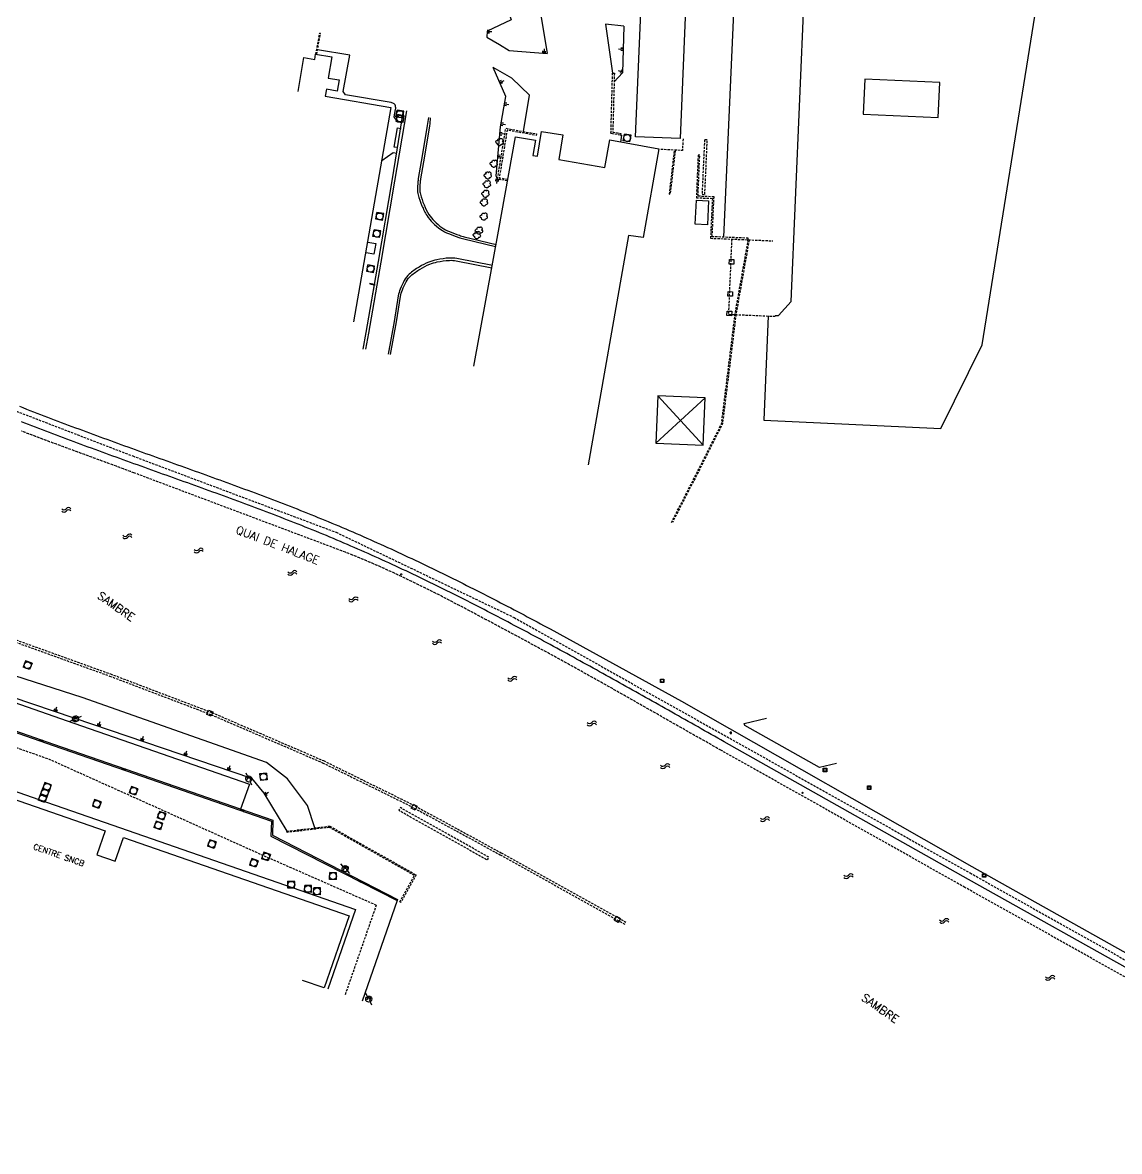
# Model space of a CAD drawing. Header units: millimetres. Extents: x 155999 to 157000, y 121000 to 122000.
# Drawn here: x 156418.6 to 156658.4, y 121032.7 to 121279.6 of the extents above; entities that cross this region are included whole.
import ezdxf
from ezdxf.enums import TextEntityAlignment as Align

# ---------------------------------------------------------------- set-up
doc = ezdxf.new("R2010")
doc.units = ezdxf.units.MM
doc.linetypes.add('DASHED', pattern=[0.75, 0.5, -0.25])
doc.layers.get('0').update_dxf_attribs({"linetype": 'CONTINUOUS'})
for name, color, linetype in [('W0001', 6, 'DASHED'), ('W0008', 7, 'CONTINUOUS'), ('W0100', 7, 'CONTINUOUS'), ('W0112', 1, 'DASHED'), ('W0211', 2, 'CONTINUOUS'), ('W0300', 7, 'CONTINUOUS'), ('W0322', 7, 'CONTINUOUS'), ('W0334', 7, 'CONTINUOUS'), ('W0400', 7, 'CONTINUOUS'), ('W0402', 7, 'CONTINUOUS'), ('W0420', 7, 'CONTINUOUS'), ('W0454', 7, 'CONTINUOUS'), ('W0471', 7, 'CONTINUOUS'), ('W0473', 7, 'CONTINUOUS'), ('W0500', 5, 'DASHED'), ('W0984', 7, 'CONTINUOUS'), ('W0989', 7, 'CONTINUOUS'), ('W1102', 7, 'CONTINUOUS')]:
    doc.layers.add(name, color=color, linetype=linetype)
doc.styles.get("Standard").update_dxf_attribs({"font": 'romans.shx', "width": 0.85})

# ---------------------------------------------------------------- blocks, each defined once
blk = doc.blocks.new('T420')
for p, q in [((0.75, 0.75), (-0.75, 0.75)), ((-0.75, 0.75), (-0.75, -0.75)), ((0.75, 0.75), (0.75, -0.75)), ((0.75, -0.75), (-0.75, -0.75))]:
    blk.add_line(p, q)
blk.add_ellipse((0, 0), major_axis=(-0.53, 0.53), ratio=1, start_param=3.926991, end_param=10.210176)
blk = doc.blocks.new('t112o')
at = {"color": 0, "linetype": 'Continuous'}
for p, q in [((-0.5, 0.5), (0.5, 0.5)), ((-0.5, -0.5), (-0.5, 0.5)), ((0.5, 0.5), (0.5, -0.5)), ((0.5, -0.5), (-0.5, -0.5))]:
    blk.add_line(p, q, dxfattribs=at)
blk = doc.blocks.new('T400')
for p, q in [((-0.15, 0.3), (0.15, 0.3)), ((-0.15, -0.25), (-0.15, 0.3)), ((-0.15, 0.15), (0.15, 0.15)), ((-0.15, 0), (0.15, 0)), ((0.15, 0.3), (0.15, -0.25)), ((-0.15, -0.15), (0.15, -0.15)), ((-0.15, -0.25), (-0.15, -0.3)), ((-0.15, -0.3), (0.15, -0.3)), ((0.15, -0.3), (0.15, -0.25))]:
    blk.add_line(p, q)
blk = doc.blocks.new('T471')
for p, q in [((-0.333334, 0.333334), (-0.333334, -0.333334)), ((-0.333334, 0.333334), (0.333334, 0.333334)), ((-0.333334, 0), (0, 0)), ((0.500001, 0.500001), (1.000002, 1.000002)), ((-0.500001, -0.500001), (-1.000002, -1.000002)), ((-0.333334, -0.333334), (0.333334, -0.333334))]:
    blk.add_line(p, q)
blk.add_ellipse((0, 0), major_axis=(0.471405, 0.471405), ratio=1, start_param=5.4977871438, end_param=11.780972451)
blk = doc.blocks.new('t211o')
at = {"color": 0, "linetype": 'Continuous'}
for p, q in [((-0.29, 0.5), (-0.29, 0)), ((0, 1), (0, 0)), ((0.29, 0.5), (0.29, 0))]:
    blk.add_line(p, q, dxfattribs=at)
blk = doc.blocks.new('T300')
for p, q in [((-0.8, 0.51), (-0.86, 0.34)), ((-0.86, 0.34), (-0.86, 0.17)), ((-0.86, 0.17), (-0.74, 0.06)), ((-0.69, 0.63), (-0.8, 0.51)), ((-0.8, -0.06), (-0.74, 0.06)), ((-0.74, 0.06), (-0.69, 0.11)), ((-0.57, 0.69), (-0.69, 0.63)), ((-0.46, 0.69), (-0.57, 0.69)), ((-0.29, 0.63), (-0.46, 0.69)), ((-0.29, 0.63), (-0.17, 0.74)), ((-0.23, 0.57), (-0.29, 0.63)), ((-0.17, 0.74), (-0.06, 0.8)), ((-0.06, 0.8), (0.06, 0.8)), ((0.06, 0.8), (0.23, 0.74)), ((0.23, 0.74), (0.34, 0.63)), ((0.34, 0.63), (0.4, 0.51)), ((0.46, 0.46), (0.34, 0.46)), ((0.4, 0.51), (0.4, 0.46)), ((0.57, 0.4), (0.46, 0.46)), ((0.57, 0.4), (0.69, 0.29)), ((0.69, 0.29), (0.74, 0.17)), ((0.74, 0.06), (0.69, -0.17)), ((0.74, 0.17), (0.74, 0.06)), ((-0.8, -0.17), (-0.8, -0.06)), ((-0.8, -0.23), (-0.8, -0.17)), ((-0.74, -0.34), (-0.8, -0.23)), ((-0.69, -0.4), (-0.74, -0.34)), ((-0.51, -0.46), (-0.69, -0.4)), ((-0.4, -0.46), (-0.51, -0.46)), ((-0.4, -0.46), (-0.34, -0.46)), ((-0.34, -0.46), (-0.34, -0.4)), ((-0.34, -0.51), (-0.34, -0.46)), ((-0.29, -0.63), (-0.34, -0.51)), ((-0.17, -0.74), (-0.29, -0.63)), ((-0.06, -0.8), (-0.17, -0.74)), ((0.06, -0.8), (-0.06, -0.8)), ((0.17, -0.74), (0.06, -0.8)), ((0.23, -0.69), (0.17, -0.74)), ((0.29, -0.46), (0.23, -0.46)), ((0.29, -0.63), (0.23, -0.69)), ((0.46, -0.4), (0.29, -0.46)), ((0.34, -0.51), (0.29, -0.63)), ((0.34, -0.51), (0.34, -0.46)), ((0.57, -0.34), (0.46, -0.4)), ((0.63, -0.29), (0.57, -0.34)), ((0.69, -0.17), (0.63, -0.29))]:
    blk.add_line(p, q)
blk = doc.blocks.new('t500o')
at = {"color": 0, "linetype": 'Continuous'}
for centre, start, end in [((-0.5, 0.625), 216.8699, 323.1301), ((0.5, -0.125), 36.8699, 143.1301), ((0.5, -0.625), 36.8699, 143.1301), ((-0.5, 0.125), 216.8699, 323.1301)]:
    blk.add_arc(centre, 0.625, start, end, dxfattribs=at)

msp = doc.modelspace()

# ---------------------------------------------------------------- linework, layer by layer
at = {"layer": 'W0001'}
for p, q in [((156400.48, 121201.04), (156442.7, 121184.78)), ((156442.7, 121184.78), (156487.15, 121168.1)), ((156487.15, 121168.1), (156526.11, 121149.44)), ((156526.11, 121149.44), (156625.74, 121093.59)), ((156625.74, 121093.59), (156734.24, 121032.7))]:
    msp.add_line(p, q, dxfattribs=at)
msp.add_lwpolyline([(156100.75, 121171.67), (156116.47, 121170.75), (156129, 121170.42), (156156.51, 121169.98), (156178.07, 121169.64), (156195.86, 121169.38), (156235.39, 121168.77), (156277.21, 121168.14), (156296.81, 121167.84, -0.106741), (156305.66, 121165.79), (156312.66, 121162.78), (156350.86, 121146.23), (156377.96, 121134.84), (156398.8, 121127.47), (156424.28, 121118.55), (156471.43, 121097.35), (156471.43, 121097.35), (156471.43, 121097.35), (156495.94, 121086.57), (156489.1, 121066.87)], format="xyb", dxfattribs=at)
at = {"layer": 'W0008'}
for p, q in [((156417.92, 121195.65), (156418.69, 121195.35)), ((156418.69, 121195.35), (156419.46, 121195.05)), ((156419.46, 121195.05), (156420.22, 121194.75)), ((156420.22, 121194.75), (156420.98, 121194.46)), ((156420.98, 121194.46), (156421.75, 121194.16)), ((156421.75, 121194.16), (156422.51, 121193.87)), ((156422.51, 121193.87), (156423.27, 121193.57)), ((156423.27, 121193.57), (156424.04, 121193.28)), ((156424.04, 121193.28), (156424.8, 121192.99)), ((156424.8, 121192.99), (156425.56, 121192.7)), ((156425.56, 121192.7), (156426.33, 121192.41)), ((156419.13, 121191.96), (156418.37, 121192.25)), ((156419.9, 121191.66), (156419.13, 121191.96)), ((156420.66, 121191.36), (156419.9, 121191.66)), ((156421.43, 121191.07), (156420.66, 121191.36)), ((156422.19, 121190.78), (156421.43, 121191.07)), ((156422.96, 121190.48), (156422.19, 121190.78)), ((156423.73, 121190.19), (156422.96, 121190.48)), ((156424.49, 121189.9), (156423.73, 121190.19)), ((156426.33, 121192.41), (156427.09, 121192.12)), ((156427.09, 121192.12), (156427.86, 121191.83)), ((156427.86, 121191.83), (156428.62, 121191.55)), ((156428.62, 121191.55), (156429.39, 121191.26)), ((156429.39, 121191.26), (156430.16, 121190.97)), ((156430.16, 121190.97), (156430.92, 121190.69)), ((156430.92, 121190.69), (156431.69, 121190.4)), ((156431.69, 121190.4), (156432.46, 121190.12)), ((156425.26, 121189.61), (156424.49, 121189.9)), ((156426.03, 121189.32), (156425.26, 121189.61)), ((156426.8, 121189.03), (156426.03, 121189.32)), ((156427.56, 121188.74), (156426.8, 121189.03)), ((156428.33, 121188.45), (156427.56, 121188.74)), ((156429.1, 121188.17), (156428.33, 121188.45)), ((156429.87, 121187.88), (156429.1, 121188.17)), ((156430.64, 121187.59), (156429.87, 121187.88)), ((156432.46, 121190.12), (156433.22, 121189.84)), ((156433.22, 121189.84), (156433.99, 121189.55)), ((156433.99, 121189.55), (156434.76, 121189.27)), ((156434.76, 121189.27), (156435.53, 121188.99)), ((156435.53, 121188.99), (156436.29, 121188.71)), ((156436.29, 121188.71), (156437.06, 121188.43)), ((156437.06, 121188.43), (156437.83, 121188.15)), ((156437.83, 121188.15), (156438.6, 121187.87)), ((156438.6, 121187.87), (156439.37, 121187.59)), ((156431.41, 121187.31), (156430.64, 121187.59)), ((156432.18, 121187.02), (156431.41, 121187.31)), ((156432.95, 121186.74), (156432.18, 121187.02)), ((156433.72, 121186.46), (156432.95, 121186.74)), ((156434.49, 121186.17), (156433.72, 121186.46)), ((156435.26, 121185.89), (156434.49, 121186.17)), ((156436.03, 121185.61), (156435.26, 121185.89)), ((156436.8, 121185.33), (156436.03, 121185.61)), ((156437.57, 121185.05), (156436.8, 121185.33)), ((156439.37, 121187.59), (156440.14, 121187.31)), ((156440.14, 121187.31), (156440.91, 121187.03)), ((156440.91, 121187.03), (156441.67, 121186.75)), ((156441.67, 121186.75), (156442.44, 121186.47)), ((156442.44, 121186.47), (156443.21, 121186.19)), ((156443.21, 121186.19), (156443.98, 121185.92)), ((156443.98, 121185.92), (156444.76, 121185.64)), ((156444.76, 121185.64), (156445.53, 121185.36)), ((156445.53, 121185.36), (156446.3, 121185.08)), ((156438.34, 121184.77), (156437.57, 121185.05)), ((156439.11, 121184.49), (156438.34, 121184.77)), ((156439.88, 121184.21), (156439.11, 121184.49)), ((156440.65, 121183.93), (156439.88, 121184.21)), ((156441.42, 121183.65), (156440.65, 121183.93)), ((156442.2, 121183.37), (156441.42, 121183.65)), ((156442.98, 121183.09), (156442.2, 121183.37)), ((156443.76, 121182.81), (156442.98, 121183.09)), ((156444.54, 121182.53), (156443.76, 121182.81)), ((156446.3, 121185.08), (156447.07, 121184.81)), ((156447.07, 121184.81), (156447.84, 121184.53)), ((156447.84, 121184.53), (156448.62, 121184.25)), ((156448.62, 121184.25), (156449.39, 121183.98)), ((156449.39, 121183.98), (156450.16, 121183.7)), ((156450.16, 121183.7), (156450.93, 121183.42)), ((156450.93, 121183.42), (156451.71, 121183.15)), ((156451.71, 121183.15), (156452.48, 121182.87)), ((156452.48, 121182.87), (156453.25, 121182.6)), ((156445.33, 121182.25), (156444.54, 121182.53)), ((156446.11, 121181.97), (156445.33, 121182.25)), ((156446.89, 121181.68), (156446.11, 121181.97)), ((156447.68, 121181.4), (156446.89, 121181.68)), ((156448.46, 121181.12), (156447.68, 121181.4)), ((156449.24, 121180.84), (156448.46, 121181.12)), ((156450.03, 121180.56), (156449.24, 121180.84)), ((156450.81, 121180.28), (156450.03, 121180.56)), ((156453.25, 121182.6), (156454.02, 121182.32)), ((156454.02, 121182.32), (156454.8, 121182.04)), ((156454.8, 121182.04), (156455.57, 121181.76)), ((156455.57, 121181.76), (156456.34, 121181.49)), ((156456.34, 121181.49), (156457.11, 121181.21)), ((156457.11, 121181.21), (156457.88, 121180.93)), ((156457.88, 121180.93), (156458.65, 121180.65)), ((156458.65, 121180.65), (156459.43, 121180.38)), ((156459.43, 121180.38), (156460.2, 121180.1)), ((156451.59, 121180), (156450.81, 121180.28)), ((156452.38, 121179.72), (156451.59, 121180)), ((156453.16, 121179.44), (156452.38, 121179.72)), ((156453.94, 121179.16), (156453.16, 121179.44)), ((156454.72, 121178.88), (156453.94, 121179.16)), ((156455.51, 121178.6), (156454.72, 121178.88)), ((156456.29, 121178.31), (156455.51, 121178.6)), ((156457.07, 121178.03), (156456.29, 121178.31)), ((156457.86, 121177.75), (156457.07, 121178.03)), ((156460.2, 121180.1), (156460.97, 121179.82)), ((156460.97, 121179.82), (156461.74, 121179.54)), ((156461.74, 121179.54), (156462.51, 121179.26)), ((156462.51, 121179.26), (156463.28, 121178.98)), ((156463.28, 121178.98), (156464.05, 121178.69)), ((156464.05, 121178.69), (156464.82, 121178.41)), ((156464.82, 121178.41), (156465.59, 121178.13)), ((156465.59, 121178.13), (156466.36, 121177.85)), ((156466.36, 121177.85), (156467.13, 121177.56)), ((156458.64, 121177.47), (156457.86, 121177.75)), ((156459.42, 121177.18), (156458.64, 121177.47)), ((156460.2, 121176.9), (156459.42, 121177.18)), ((156460.98, 121176.62), (156460.2, 121176.9)), ((156461.77, 121176.33), (156460.98, 121176.62)), ((156462.55, 121176.05), (156461.77, 121176.33)), ((156463.33, 121175.76), (156462.55, 121176.05)), ((156464.11, 121175.47), (156463.33, 121175.76)), ((156464.89, 121175.19), (156464.11, 121175.47)), ((156467.13, 121177.56), (156467.9, 121177.28)), ((156467.9, 121177.28), (156468.67, 121176.99)), ((156468.67, 121176.99), (156469.44, 121176.7)), ((156469.44, 121176.7), (156470.2, 121176.42)), ((156470.2, 121176.42), (156470.97, 121176.13)), ((156470.97, 121176.13), (156471.74, 121175.84)), ((156471.74, 121175.84), (156472.51, 121175.55)), ((156472.51, 121175.55), (156473.27, 121175.26)), ((156465.67, 121174.9), (156464.89, 121175.19)), ((156466.45, 121174.61), (156465.67, 121174.9)), ((156467.23, 121174.32), (156466.45, 121174.61)), ((156468.01, 121174.03), (156467.23, 121174.32)), ((156468.79, 121173.74), (156468.01, 121174.03)), ((156469.57, 121173.45), (156468.79, 121173.74)), ((156470.34, 121173.15), (156469.57, 121173.45)), ((156471.12, 121172.86), (156470.34, 121173.15)), ((156473.27, 121175.26), (156474.04, 121174.96)), ((156474.04, 121174.96), (156474.8, 121174.67)), ((156474.8, 121174.67), (156475.57, 121174.38)), ((156475.57, 121174.38), (156476.33, 121174.08)), ((156476.33, 121174.08), (156477.1, 121173.78)), ((156477.1, 121173.78), (156477.86, 121173.49)), ((156477.86, 121173.49), (156478.62, 121173.19)), ((156478.62, 121173.19), (156479.39, 121172.89)), ((156471.9, 121172.56), (156471.12, 121172.86)), ((156472.68, 121172.27), (156471.9, 121172.56)), ((156473.45, 121171.97), (156472.68, 121172.27)), ((156474.23, 121171.67), (156473.45, 121171.97)), ((156475, 121171.37), (156474.23, 121171.67)), ((156475.78, 121171.07), (156475, 121171.37)), ((156476.55, 121170.77), (156475.78, 121171.07)), ((156477.33, 121170.47), (156476.55, 121170.77)), ((156478.1, 121170.16), (156477.33, 121170.47)), ((156479.39, 121172.89), (156480.15, 121172.58)), ((156480.15, 121172.58), (156480.91, 121172.28)), ((156480.91, 121172.28), (156481.67, 121171.98)), ((156481.67, 121171.98), (156482.43, 121171.67)), ((156482.43, 121171.67), (156483.19, 121171.36)), ((156483.19, 121171.36), (156483.95, 121171.05)), ((156483.95, 121171.05), (156484.71, 121170.74)), ((156484.71, 121170.74), (156485.46, 121170.43)), ((156478.87, 121169.86), (156478.1, 121170.16)), ((156479.65, 121169.55), (156478.87, 121169.86)), ((156480.42, 121169.24), (156479.65, 121169.55)), ((156481.19, 121168.93), (156480.42, 121169.24)), ((156481.96, 121168.62), (156481.19, 121168.93)), ((156482.73, 121168.31), (156481.96, 121168.62)), ((156483.5, 121167.99), (156482.73, 121168.31)), ((156484.27, 121167.68), (156483.5, 121167.99)), ((156485.46, 121170.43), (156486.22, 121170.12)), ((156486.22, 121170.12), (156486.98, 121169.8)), ((156486.98, 121169.8), (156487.73, 121169.48)), ((156487.73, 121169.48), (156488.5, 121169.16)), ((156488.5, 121169.16), (156489.27, 121168.83)), ((156489.27, 121168.83), (156490.03, 121168.51)), ((156490.03, 121168.51), (156490.8, 121168.18)), ((156490.8, 121168.18), (156491.56, 121167.85)), ((156485.04, 121167.36), (156484.27, 121167.68)), ((156485.8, 121167.04), (156485.04, 121167.36)), ((156486.57, 121166.72), (156485.8, 121167.04)), ((156487.33, 121166.4), (156486.57, 121166.72)), ((156488.1, 121166.07), (156487.33, 121166.4)), ((156488.86, 121165.75), (156488.1, 121166.07)), ((156489.62, 121165.42), (156488.86, 121165.75)), ((156491.56, 121167.85), (156492.33, 121167.51)), ((156492.33, 121167.51), (156493.09, 121167.18)), ((156493.09, 121167.18), (156493.85, 121166.84)), ((156493.85, 121166.84), (156494.61, 121166.5)), ((156494.61, 121166.5), (156495.37, 121166.17)), ((156495.37, 121166.17), (156496.14, 121165.82)), ((156496.14, 121165.82), (156496.89, 121165.48)), ((156490.38, 121165.09), (156489.62, 121165.42)), ((156491.14, 121164.76), (156490.38, 121165.09)), ((156491.9, 121164.43), (156491.14, 121164.76)), ((156492.66, 121164.1), (156491.9, 121164.43)), ((156493.41, 121163.76), (156492.66, 121164.1)), ((156494.17, 121163.43), (156493.41, 121163.76)), ((156494.93, 121163.09), (156494.17, 121163.43)), ((156495.68, 121162.75), (156494.93, 121163.09)), ((156496.89, 121165.48), (156497.65, 121165.14)), ((156497.65, 121165.14), (156498.41, 121164.79)), ((156498.41, 121164.79), (156499.17, 121164.45)), ((156499.17, 121164.45), (156499.93, 121164.1)), ((156499.93, 121164.1), (156500.68, 121163.75)), ((156500.68, 121163.75), (156501.44, 121163.4)), ((156501.44, 121163.4), (156502.19, 121163.04)), ((156502.19, 121163.04), (156502.95, 121162.69)), ((156496.44, 121162.41), (156495.68, 121162.75)), ((156497.19, 121162.07), (156496.44, 121162.41)), ((156497.94, 121161.72), (156497.19, 121162.07)), ((156498.7, 121161.38), (156497.94, 121161.72)), ((156499.45, 121161.03), (156498.7, 121161.38)), ((156500.2, 121160.68), (156499.45, 121161.03)), ((156500.95, 121160.33), (156500.2, 121160.68)), ((156502.95, 121162.69), (156503.7, 121162.34)), ((156503.7, 121162.34), (156504.46, 121161.98)), ((156504.46, 121161.98), (156505.21, 121161.62)), ((156505.21, 121161.62), (156505.96, 121161.26)), ((156505.96, 121161.26), (156506.71, 121160.9)), ((156506.71, 121160.9), (156507.46, 121160.54)), ((156501.7, 121159.98), (156500.95, 121160.33)), ((156502.45, 121159.63), (156501.7, 121159.98)), ((156503.2, 121159.27), (156502.45, 121159.63)), ((156503.95, 121158.92), (156503.2, 121159.27)), ((156504.7, 121158.56), (156503.95, 121158.92)), ((156505.44, 121158.21), (156504.7, 121158.56)), ((156506.19, 121157.85), (156505.44, 121158.21)), ((156507.46, 121160.54), (156508.21, 121160.18)), ((156508.21, 121160.18), (156508.96, 121159.81)), ((156508.96, 121159.81), (156509.71, 121159.45)), ((156509.71, 121159.45), (156510.46, 121159.08)), ((156510.46, 121159.08), (156511.21, 121158.71)), ((156511.21, 121158.71), (156511.96, 121158.34)), ((156511.96, 121158.34), (156512.71, 121157.97)), ((156506.94, 121157.49), (156506.19, 121157.85)), ((156507.68, 121157.12), (156506.94, 121157.49)), ((156508.43, 121156.76), (156507.68, 121157.12)), ((156509.17, 121156.4), (156508.43, 121156.76)), ((156509.92, 121156.03), (156509.17, 121156.4)), ((156510.66, 121155.67), (156509.92, 121156.03)), ((156511.4, 121155.3), (156510.66, 121155.67)), ((156512.71, 121157.97), (156513.45, 121157.6)), ((156513.45, 121157.6), (156514.2, 121157.23)), ((156514.2, 121157.23), (156514.94, 121156.86)), ((156514.94, 121156.86), (156515.69, 121156.48)), ((156515.69, 121156.48), (156516.43, 121156.11)), ((156516.43, 121156.11), (156517.18, 121155.73)), ((156517.18, 121155.73), (156517.92, 121155.36)), ((156512.14, 121154.93), (156511.4, 121155.3)), ((156512.88, 121154.56), (156512.14, 121154.93)), ((156513.63, 121154.19), (156512.88, 121154.56)), ((156514.37, 121153.82), (156513.63, 121154.19)), ((156515.11, 121153.44), (156514.37, 121153.82)), ((156515.84, 121153.07), (156515.11, 121153.44)), ((156517.92, 121155.36), (156518.66, 121154.98)), ((156518.66, 121154.98), (156519.41, 121154.6)), ((156519.41, 121154.6), (156520.15, 121154.22)), ((156520.15, 121154.22), (156520.89, 121153.84)), ((156520.89, 121153.84), (156521.63, 121153.46)), ((156521.63, 121153.46), (156522.37, 121153.08)), ((156516.58, 121152.69), (156515.84, 121153.07)), ((156517.32, 121152.32), (156516.58, 121152.69)), ((156518.06, 121151.94), (156517.32, 121152.32)), ((156518.8, 121151.56), (156518.06, 121151.94)), ((156519.53, 121151.18), (156518.8, 121151.56)), ((156520.27, 121150.8), (156519.53, 121151.18)), ((156521, 121150.42), (156520.27, 121150.8)), ((156522.37, 121153.08), (156523.11, 121152.69)), ((156523.11, 121152.69), (156523.85, 121152.31)), ((156523.85, 121152.31), (156524.59, 121151.92)), ((156524.59, 121151.92), (156525.33, 121151.54)), ((156525.33, 121151.54), (156526.07, 121151.15)), ((156526.07, 121151.15), (156526.81, 121150.77)), ((156526.81, 121150.77), (156527.53, 121150.39)), ((156521.74, 121150.04), (156521, 121150.42)), ((156522.47, 121149.66), (156521.74, 121150.04)), ((156523.21, 121149.27), (156522.47, 121149.66)), ((156523.94, 121148.89), (156523.21, 121149.27)), ((156524.68, 121148.5), (156523.94, 121148.89)), ((156525.41, 121148.11), (156524.68, 121148.5)), ((156527.53, 121150.39), (156528.24, 121150.01)), ((156528.24, 121150.01), (156528.96, 121149.63)), ((156528.96, 121149.63), (156529.67, 121149.26)), ((156529.67, 121149.26), (156530.39, 121148.87)), ((156530.39, 121148.87), (156531.1, 121148.49)), ((156531.1, 121148.49), (156531.82, 121148.11)), ((156526.12, 121147.74), (156525.41, 121148.11)), ((156526.83, 121147.36), (156526.12, 121147.74)), ((156527.55, 121146.98), (156526.83, 121147.36)), ((156528.26, 121146.6), (156527.55, 121146.98)), ((156528.97, 121146.22), (156528.26, 121146.6)), ((156529.68, 121145.84), (156528.97, 121146.22)), ((156530.39, 121145.46), (156529.68, 121145.84)), ((156531.82, 121148.11), (156532.53, 121147.72)), ((156532.53, 121147.72), (156533.24, 121147.34)), ((156533.24, 121147.34), (156533.95, 121146.95)), ((156533.95, 121146.95), (156562.68, 121131.15)), ((156531.1, 121145.07), (156530.39, 121145.46)), ((156531.81, 121144.69), (156531.1, 121145.07)), ((156532.52, 121144.31), (156531.81, 121144.69)), ((156533.25, 121143.92), (156532.52, 121144.31)), ((156533.97, 121143.53), (156533.25, 121143.92)), ((156534.69, 121143.13), (156533.97, 121143.53)), ((156535.41, 121142.74), (156534.69, 121143.13)), ((156536.13, 121142.35), (156535.41, 121142.74)), ((156536.86, 121141.95), (156536.13, 121142.35)), ((156537.58, 121141.56), (156536.86, 121141.95)), ((156538.3, 121141.17), (156537.58, 121141.56)), ((156539.02, 121140.77), (156538.3, 121141.17)), ((156539.74, 121140.37), (156539.02, 121140.77)), ((156540.46, 121139.98), (156539.74, 121140.37)), ((156541.18, 121139.58), (156540.46, 121139.98)), ((156541.9, 121139.18), (156541.18, 121139.58)), ((156542.62, 121138.79), (156541.9, 121139.18)), ((156543.34, 121138.39), (156542.62, 121138.79)), ((156544.06, 121137.99), (156543.34, 121138.39)), ((156544.77, 121137.59), (156544.06, 121137.99)), ((156545.49, 121137.19), (156544.77, 121137.59)), ((156546.21, 121136.79), (156545.49, 121137.19)), ((156546.93, 121136.4), (156546.21, 121136.79)), ((156547.65, 121135.99), (156546.93, 121136.4)), ((156548.37, 121135.59), (156547.65, 121135.99)), ((156549.08, 121135.19), (156548.37, 121135.59)), ((156549.8, 121134.79), (156549.08, 121135.19)), ((156550.52, 121134.39), (156549.8, 121134.79)), ((156551.24, 121133.99), (156550.52, 121134.39)), ((156551.95, 121133.59), (156551.24, 121133.99)), ((156552.67, 121133.19), (156551.95, 121133.59)), ((156553.39, 121132.79), (156552.67, 121133.19)), ((156554.1, 121132.38), (156553.39, 121132.79)), ((156554.82, 121131.98), (156554.1, 121132.38)), ((156555.54, 121131.58), (156554.82, 121131.98)), ((156556.25, 121131.17), (156555.54, 121131.58)), ((156556.97, 121130.77), (156556.25, 121131.17)), ((156562.68, 121131.15), (156626.11, 121095.02)), ((156557.69, 121130.37), (156556.97, 121130.77)), ((156558.4, 121129.96), (156557.69, 121130.37)), ((156559.12, 121129.56), (156558.4, 121129.96)), ((156559.83, 121129.16), (156559.12, 121129.56)), ((156560.55, 121128.75), (156559.83, 121129.16)), ((156561.27, 121128.35), (156560.55, 121128.75)), ((156561.98, 121127.95), (156561.27, 121128.35)), ((156562.7, 121127.54), (156561.98, 121127.95)), ((156563.41, 121127.14), (156562.7, 121127.54)), ((156564.13, 121126.73), (156563.41, 121127.14)), ((156564.85, 121126.33), (156564.13, 121126.73)), ((156565.56, 121125.92), (156564.85, 121126.33)), ((156566.28, 121125.52), (156565.56, 121125.92)), ((156566.99, 121125.12), (156566.28, 121125.52)), ((156567.71, 121124.71), (156566.99, 121125.12)), ((156568.42, 121124.31), (156567.71, 121124.71)), ((156569.14, 121123.9), (156568.42, 121124.31)), ((156569.85, 121123.5), (156569.14, 121123.9)), ((156570.57, 121123.09), (156569.85, 121123.5)), ((156571.29, 121122.69), (156570.57, 121123.09)), ((156572, 121122.29), (156571.29, 121122.69)), ((156625.37, 121092.16), (156572, 121122.29)), ((156626.11, 121095.02), (156690.99, 121058.54)), ((156711.76, 121043.79), (156625.37, 121092.16))]:
    msp.add_line(p, q, dxfattribs=at)
at = {"layer": 'W0008', "flags": 128}
for points in [[(156490.14, 121272.47), (156483.1, 121273.59)], [(156500.66, 121252.21), (156499.86, 121252.34), (156500.55, 121256.51), (156501.36, 121256.41)], [(156497.16, 121249.38), (156499.6, 121251.13), (156500.45, 121251)], [(156494.46, 121222.61), (156495.59, 121222.39), (156495.53, 121222.03)], [(156494.56, 121222.42), (156495.5, 121222.22), (156494.68, 121217.71)]]:
    msp.add_lwpolyline(points, dxfattribs=at)
for points in [[(156501.57, 121257.65), (156500.69, 121257.77), (156499.89, 121258.96), (156500.16, 121260.57, 0.048448), (156500.19, 121260.93, 0.043113), (156500.14, 121261.34, 0.180184), (156499.87, 121261.78, 0.123058), (156499.19, 121262.08), (156489.24, 121263.77), (156488.73, 121264.46), (156490.14, 121272.47)], [(156521.32, 121226.45), (156513.53, 121227.95, 0.06265), (156511.89, 121228.06, 0.035475), (156509.18, 121227.71, 0.047423), (156507.43, 121227.17, 0.035604), (156505.29, 121226.11, 0.051057), (156503.16, 121224.54, 0.079467), (156502.04, 121223.13, 0.038147), (156501.17, 121221.29, 0.050574), (156500.76, 121219.77), (156499.85, 121214.19), (156498.55, 121207.04)], [(156499.02, 121207.01), (156500.35, 121214.11), (156501.26, 121219.69, -0.050574), (156501.64, 121221.11, -0.038147), (156502.47, 121222.88, -0.079467), (156503.5, 121224.17, -0.051057), (156505.54, 121225.67, -0.035604), (156507.62, 121226.71, -0.047423), (156509.28, 121227.22, -0.035475), (156511.92, 121227.56, -0.06265), (156513.43, 121227.46), (156521.22, 121225.96)]]:
    msp.add_lwpolyline(points, format="xyb", dxfattribs=at)
at = {"layer": 'W0008'}
for points in [[(156493.07, 121208.16), (156493.76, 121211.76), (156496.45, 121227.29), (156499.43, 121244.94), (156501.91, 121260.35)], [(156502.52, 121260.28), (156499.93, 121244.86), (156496.94, 121227.2), (156494.25, 121211.67), (156493.56, 121208.17)], [(156549.35, 121254.97), (156549.57, 121254.93), (156549.33, 121253.42)], [(156494.1, 121231.55), (156495.82, 121231.26), (156495.42, 121228.9), (156493.7, 121229.19)], [(156371.51, 121120.17), (156373.72, 121126.53), (156396.93, 121118.48), (156422.2, 121109.65), (156436.47, 121104.69), (156491.37, 121085.6), (156485.35, 121068.18)]]:
    msp.add_lwpolyline(points, dxfattribs=at)
for points in [[(156507.35, 121258.83, -0.003507), (156507.07, 121257.04), (156505.98, 121250.44), (156505.13, 121245.45, 0.023461), (156505.02, 121244.57, 0.014022), (156504.95, 121243.13, 0.070674), (156505.1, 121241.91, 0.031012), (156505.92, 121239.51, 0.044066), (156507.04, 121237.33, 0.055456), (156508.28, 121235.77, 0.045933), (156510.02, 121234.33, 0.053927), (156511.74, 121233.41, 0.012042), (156513.96, 121232.57, 0.025653), (156515.07, 121232.24), (156522.04, 121230.57)], [(156507.73, 121258.74, -0.001275), (156507.73, 121258.74, -0.025764), (156507.56, 121256.96), (156506.47, 121250.36), (156505.62, 121245.37, 0.023461), (156505.52, 121244.53, 0.014022), (156505.45, 121243.12, 0.070674), (156505.59, 121242.04, 0.031012), (156506.38, 121239.7, 0.044066), (156507.46, 121237.6, 0.055456), (156508.64, 121236.13, 0.045933), (156510.3, 121234.74, 0.053927), (156511.92, 121233.87, 0.012042), (156514.12, 121233.04, 0.025653), (156515.18, 121232.72), (156522.13, 121231.06)], [(156100.92, 121174.73), (156116.6, 121173.81), (156129.06, 121173.48), (156156.56, 121173.03), (156178.12, 121172.7), (156195.91, 121172.44), (156235.43, 121171.83), (156277.25, 121171.2), (156296.85, 121170.89, -0.106174), (156306.91, 121168.59), (156313.88, 121165.59), (156352.06, 121149.05), (156379.07, 121137.69), (156399.82, 121130.36), (156425.29, 121121.44), (156441.1, 121116), (156473.02, 121104.9), (156472.92, 121101.65), (156500.51, 121087.54), (156492.86, 121065.56)]]:
    msp.add_lwpolyline(points, format="xyb", dxfattribs=at)
at = {"layer": 'W0100', "flags": 128}
for points in [[(156551.09, 121313.19), (156564.76, 121312.65), (156562.36, 121254.18), (156552.6, 121254.59), (156554.7, 121303.99), (156550.69, 121304.16), (156551.07, 121313.19)], [(156478.85, 121264.49), (156480.12, 121271.9), (156482.48, 121271.49), (156482.68, 121272.66), (156486.26, 121272.06)], [(156486.26, 121272.06), (156485.46, 121267.42), (156487.8, 121267.01), (156487.4, 121264.6), (156485.04, 121265), (156484.78, 121263.46), (156499.16, 121260.99), (156490.97, 121214.12)], [(156517.29, 121204.39), (156522.64, 121233.95), (156526.39, 121254.59), (156530.73, 121253.82), (156530.14, 121250.48), (156531.2, 121250.33), (156532.06, 121255.77), (156536.74, 121255.04), (156535.88, 121249.59), (156545.87, 121247.86), (156547.01, 121253.91), (156557.69, 121251.96), (156554.27, 121232.55), (156551.1, 121233.03), (156542.24, 121182.82)]]:
    msp.add_lwpolyline(points, dxfattribs=at)
msp.add_lwpolyline([(156568.35, 121235.34), (156565.67, 121235.47), (156565.92, 121240.73), (156568.6, 121240.6)], close=True, dxfattribs=at)
at = {"layer": 'W0100'}
msp.add_lwpolyline([(156367.75, 121109.04), (156363.03, 121110.68), (156366.89, 121121.78), (156372.11, 121119.96), (156373.74, 121124.66), (156436.69, 121102.77), (156434.88, 121097.57), (156438.88, 121096.17), (156440.69, 121101.37), (156489.99, 121084.23), (156484.57, 121068.45), (156479.84, 121070.08)], dxfattribs=at)
at = {"layer": 'W0112'}
for p, q in [((156419.18, 121189.92), (156418.42, 121190.22)), ((156419.95, 121189.63), (156419.18, 121189.92)), ((156420.71, 121189.34), (156419.95, 121189.63)), ((156421.48, 121189.05), (156420.71, 121189.34)), ((156422.24, 121188.76), (156421.48, 121189.05)), ((156423.01, 121188.48), (156422.24, 121188.76)), ((156423.77, 121188.19), (156423.01, 121188.48)), ((156424.54, 121187.91), (156423.77, 121188.19)), ((156425.31, 121187.62), (156424.54, 121187.91)), ((156426.08, 121187.34), (156425.31, 121187.62)), ((156426.84, 121187.05), (156426.08, 121187.34)), ((156427.61, 121186.77), (156426.84, 121187.05)), ((156428.38, 121186.48), (156427.61, 121186.77)), ((156429.15, 121186.2), (156428.38, 121186.48)), ((156429.91, 121185.92), (156429.15, 121186.2)), ((156430.68, 121185.64), (156429.91, 121185.92)), ((156431.45, 121185.35), (156430.68, 121185.64)), ((156432.22, 121185.07), (156431.45, 121185.35)), ((156432.99, 121184.79), (156432.22, 121185.07)), ((156433.76, 121184.51), (156432.99, 121184.79)), ((156434.52, 121184.23), (156433.76, 121184.51)), ((156435.29, 121183.94), (156434.52, 121184.23)), ((156436.06, 121183.66), (156435.29, 121183.94)), ((156436.83, 121183.38), (156436.06, 121183.66)), ((156437.6, 121183.09), (156436.83, 121183.38)), ((156438.36, 121182.81), (156437.6, 121183.09)), ((156439.13, 121182.53), (156438.36, 121182.81)), ((156439.9, 121182.24), (156439.13, 121182.53)), ((156440.66, 121181.96), (156439.9, 121182.24)), ((156441.43, 121181.67), (156440.66, 121181.96)), ((156442.2, 121181.38), (156441.43, 121181.67)), ((156442.96, 121181.1), (156442.2, 121181.38)), ((156487.64, 121164.32), (156442.96, 121181.1)), ((156488.42, 121164.02), (156487.64, 121164.32)), ((156489.2, 121163.73), (156488.42, 121164.02)), ((156489.97, 121163.42), (156489.2, 121163.73)), ((156490.75, 121163.11), (156489.97, 121163.42)), ((156491.52, 121162.8), (156490.75, 121163.11)), ((156492.29, 121162.49), (156491.52, 121162.8)), ((156493.06, 121162.17), (156492.29, 121162.49)), ((156493.83, 121161.85), (156493.06, 121162.17)), ((156494.59, 121161.52), (156493.83, 121161.85)), ((156495.36, 121161.19), (156494.59, 121161.52)), ((156496.12, 121160.86), (156495.36, 121161.19)), ((156496.88, 121160.52), (156496.12, 121160.86)), ((156497.64, 121160.18), (156496.88, 121160.52)), ((156498.4, 121159.84), (156497.64, 121160.18)), ((156499.16, 121159.49), (156498.4, 121159.84)), ((156499.92, 121159.14), (156499.16, 121159.49)), ((156500.67, 121158.79), (156499.92, 121159.14)), ((156501.43, 121158.44), (156500.67, 121158.79)), ((156502.18, 121158.08), (156501.43, 121158.44)), ((156502.93, 121157.72), (156502.18, 121158.08)), ((156503.68, 121157.36), (156502.93, 121157.72)), ((156504.43, 121156.99), (156503.68, 121157.36)), ((156505.18, 121156.63), (156504.43, 121156.99)), ((156505.93, 121156.26), (156505.18, 121156.63)), ((156506.68, 121155.89), (156505.93, 121156.26)), ((156507.42, 121155.52), (156506.68, 121155.89)), ((156508.17, 121155.14), (156507.42, 121155.52)), ((156508.91, 121154.76), (156508.17, 121155.14)), ((156509.66, 121154.39), (156508.91, 121154.76)), ((156510.4, 121154.01), (156509.66, 121154.39)), ((156511.14, 121153.62), (156510.4, 121154.01)), ((156511.88, 121153.24), (156511.14, 121153.62)), ((156512.62, 121152.86), (156511.88, 121153.24)), ((156513.36, 121152.47), (156512.62, 121152.86)), ((156514.1, 121152.08), (156513.36, 121152.47)), ((156514.84, 121151.7), (156514.1, 121152.08)), ((156515.58, 121151.31), (156514.84, 121151.7)), ((156516.32, 121150.92), (156515.58, 121151.31)), ((156517.06, 121150.53), (156516.32, 121150.92)), ((156517.8, 121150.14), (156517.06, 121150.53)), ((156518.53, 121149.74), (156517.8, 121150.14)), ((156519.27, 121149.35), (156518.53, 121149.74)), ((156520, 121148.96), (156519.27, 121149.35)), ((156520.74, 121148.57), (156520, 121148.96)), ((156521.48, 121148.17), (156520.74, 121148.57)), ((156522.21, 121147.78), (156521.48, 121148.17)), ((156522.95, 121147.38), (156522.21, 121147.78)), ((156523.68, 121146.99), (156522.95, 121147.38)), ((156524.42, 121146.6), (156523.68, 121146.99)), ((156525.14, 121146.21), (156524.42, 121146.6)), ((156525.86, 121145.82), (156525.14, 121146.21)), ((156526.59, 121145.44), (156525.86, 121145.82)), ((156527.31, 121145.05), (156526.59, 121145.44)), ((156528.04, 121144.66), (156527.31, 121145.05)), ((156528.76, 121144.27), (156528.04, 121144.66)), ((156529.48, 121143.88), (156528.76, 121144.27)), ((156530.2, 121143.49), (156529.48, 121143.88)), ((156530.93, 121143.1), (156530.2, 121143.49)), ((156531.65, 121142.71), (156530.93, 121143.1)), ((156532.37, 121142.32), (156531.65, 121142.71)), ((156533.1, 121141.93), (156532.37, 121142.32)), ((156533.83, 121141.53), (156533.1, 121141.93)), ((156534.55, 121141.13), (156533.83, 121141.53)), ((156535.28, 121140.74), (156534.55, 121141.13)), ((156536, 121140.34), (156535.28, 121140.74)), ((156536.72, 121139.94), (156536, 121140.34)), ((156537.45, 121139.54), (156536.72, 121139.94)), ((156538.17, 121139.14), (156537.45, 121139.54)), ((156538.89, 121138.74), (156538.17, 121139.14)), ((156539.62, 121138.34), (156538.89, 121138.74)), ((156540.34, 121137.94), (156539.62, 121138.34)), ((156541.06, 121137.54), (156540.34, 121137.94)), ((156541.78, 121137.13), (156541.06, 121137.54)), ((156542.51, 121136.73), (156541.78, 121137.13)), ((156543.23, 121136.33), (156542.51, 121136.73)), ((156543.95, 121135.92), (156543.23, 121136.33)), ((156544.67, 121135.52), (156543.95, 121135.92)), ((156545.39, 121135.11), (156544.67, 121135.52)), ((156546.11, 121134.71), (156545.39, 121135.11)), ((156546.83, 121134.3), (156546.11, 121134.71)), ((156547.55, 121133.9), (156546.83, 121134.3)), ((156548.27, 121133.49), (156547.55, 121133.9)), ((156548.99, 121133.08), (156548.27, 121133.49)), ((156549.71, 121132.67), (156548.99, 121133.08)), ((156550.43, 121132.27), (156549.71, 121132.67)), ((156551.15, 121131.86), (156550.43, 121132.27)), ((156551.87, 121131.45), (156551.15, 121131.86)), ((156552.58, 121131.04), (156551.87, 121131.45)), ((156553.3, 121130.64), (156552.58, 121131.04)), ((156554.02, 121130.23), (156553.3, 121130.64)), ((156554.74, 121129.82), (156554.02, 121130.23)), ((156555.46, 121129.41), (156554.74, 121129.82)), ((156556.18, 121129), (156555.46, 121129.41)), ((156556.9, 121128.59), (156556.18, 121129)), ((156557.61, 121128.18), (156556.9, 121128.59)), ((156558.33, 121127.77), (156557.61, 121128.18)), ((156559.05, 121127.37), (156558.33, 121127.77)), ((156559.77, 121126.96), (156559.05, 121127.37)), ((156560.49, 121126.55), (156559.77, 121126.96)), ((156561.21, 121126.14), (156560.49, 121126.55)), ((156561.93, 121125.73), (156561.21, 121126.14)), ((156562.64, 121125.32), (156561.93, 121125.73)), ((156563.36, 121124.91), (156562.64, 121125.32)), ((156564.08, 121124.5), (156563.36, 121124.91)), ((156564.8, 121124.1), (156564.08, 121124.5)), ((156565.52, 121123.69), (156564.8, 121124.1)), ((156566.24, 121123.28), (156565.52, 121123.69)), ((156566.96, 121122.87), (156566.24, 121123.28)), ((156567.68, 121122.47), (156566.96, 121122.87)), ((156568.4, 121122.06), (156567.68, 121122.47)), ((156569.12, 121121.65), (156568.4, 121122.06)), ((156569.84, 121121.25), (156569.12, 121121.65)), ((156570.56, 121120.84), (156569.84, 121121.25)), ((156571.28, 121120.44), (156570.56, 121120.84)), ((156624.61, 121090.44), (156571.28, 121120.44)), ((156711.28, 121041.93), (156624.61, 121090.44))]:
    msp.add_line(p, q, dxfattribs=at)
for points in [[(156144.99, 121277.68), (156166.23, 121260.9), (156187.65, 121250.86), (156229.79, 121231.17), (156272.55, 121211.22), (156314.28, 121191.7), (156342.95, 121178.52), (156341.91, 121176.25), (156364.86, 121165.69), (156393.31, 121153.76), (156411.52, 121146.6), (156437.83, 121137.13), (156460.04, 121128.67), (156484.38, 121118.16), (156503.8, 121108.59), (156523.24, 121098), (156550.53, 121082.81)], [(156143.14, 121275.33), (156164.64, 121258.34), (156186.39, 121248.15), (156228.53, 121228.46), (156271.28, 121208.52), (156313.02, 121188.99), (156364.66, 121165.23), (156393.13, 121153.3), (156411.35, 121146.13), (156437.66, 121136.66), (156459.85, 121128.21), (156484.17, 121117.71), (156503.57, 121108.15), (156523, 121097.57), (156550.28, 121082.37)], [(156561.31, 121251.68), (156560.18, 121242), (156560.03, 121242.02), (156560.03, 121242.02), (156561.15, 121251.69)]]:
    msp.add_lwpolyline(points, dxfattribs=at)
at = {"layer": 'W0112', "flags": 128}
for points in [[(156482.92, 121272.62), (156483.76, 121277.14), (156483.5, 121277.19), (156482.68, 121272.66)], [(156524.63, 121244.93), (156522.44, 121245.33), (156524.26, 121256.44), (156530.96, 121255.22), (156530.9, 121254.88), (156524.54, 121256.03), (156522.84, 121245.62), (156524.7, 121245.28)], [(156563.01, 121254.11), (156562.85, 121251.6), (156557.71, 121251.85)], [(156560.45, 121170.24), (156565.77, 121180.61), (156571.42, 121191.84), (156574.39, 121215.89), (156577.26, 121232.06)], [(156577.45, 121232.02), (156574.59, 121215.86), (156571.61, 121191.78), (156565.95, 121180.52), (156560.68, 121170.25)], [(156577.26, 121232.06), (156582.64, 121231.83)]]:
    msp.add_lwpolyline(points, dxfattribs=at)
at = {"layer": 'W0112'}
for points in [[(156549.41, 121255.31), (156549.34, 121254.92), (156547.24, 121255.3), (156547.59, 121268.52), (156547.99, 121268.51), (156547.64, 121255.63)], [(156568.3, 121253.89), (156567.69, 121253.92), (156567.15, 121242.01), (156567.15, 121242.01), (156567.76, 121241.98)], [(156566.65, 121250.58), (156566.3, 121250.6), (156565.91, 121241.25), (156569.41, 121241.12), (156569.01, 121232.4), (156577.26, 121232.06), (156577.27, 121232.41), (156569.38, 121232.74), (156569.78, 121241.46), (156566.28, 121241.59)], [(156476.41, 121102.73), (156485.76, 121103.84), (156504.68, 121093.15), (156501.3, 121087.12), (156501.06, 121087.26), (156504.3, 121093.04), (156485.7, 121103.55), (156476.45, 121102.45)]]:
    msp.add_lwpolyline(points, close=True, dxfattribs=at)
at = {"layer": 'W0112', "elevation": 45.82, "flags": 128}
for points in [[(156573.63, 121232.21), (156572.92, 121215.77)], [(156572.92, 121215.77), (156583.17, 121215.33)]]:
    msp.add_lwpolyline(points, dxfattribs=at)
at = {"layer": 'W0112', "flags": 128}
msp.add_lwpolyline([(156520.24, 121096.44), (156520.59, 121097), (156501.21, 121107.89), (156500.9, 121107.29)], close=True, dxfattribs=at)
at = {"layer": 'W0211', "flags": 128}
for points in [[(156527.98, 121305.12), (156533.28, 121272.78)], [(156550.07, 121278.77), (156546.02, 121279.22), (156547.59, 121268.52)], [(156550.07, 121278.77), (156549.77, 121268.57), (156547.92, 121266.64)], [(156528.11, 121255.74), (156529.45, 121263.69), (156525.61, 121267.42), (156521.5, 121269.76)]]:
    msp.add_lwpolyline(points, dxfattribs=at)
at = {"layer": 'W0211'}
for points in [[(156522.01, 121303.17), (156520.8, 121301.82), (156522.01, 121289.95), (156525.41, 121280.19), (156520.19, 121277.69), (156520.13, 121276.36), (156522.9, 121274.74), (156524.98, 121273.48), (156533.28, 121272.78)], [(156523.08, 121256.79), (156524.24, 121263.37), (156521.5, 121269.76)], [(156522.44, 121245.33), (156522.12, 121246.07), (156523.08, 121256.79)], [(156482.49, 121103.45), (156480.9, 121108.32), (156476.54, 121114.18), (156471.96, 121117.75), (156431.62, 121131.93), (156396.01, 121143.44), (156355.54, 121160.21), (156323.57, 121173.82), (156310.69, 121179.4), (156294.72, 121182.56), (156276.79, 121182.77), (156241, 121182.97), (156206.11, 121183.81), (156205.71, 121178.07), (156157.52, 121179.24), (156115.96, 121177.57), (156101.3, 121179.48)], [(156416.26, 121132.12), (156429.8, 121127.55), (156468.68, 121114.33), (156471.33, 121111.01), (156476.41, 121102.73)]]:
    msp.add_lwpolyline(points, dxfattribs=at)
at = {"layer": 'W0322'}
for p, q in [((156628.39, 121209.11), (156642.49, 121297.19)), ((156581.63, 121215.4), (156580.69, 121192.58)), ((156619.38, 121190.78), (156628.39, 121209.11)), ((156580.69, 121192.58), (156619.38, 121190.78))]:
    msp.add_line(p, q, dxfattribs=at)
at = {"layer": 'W0334'}
msp.add_lwpolyline([(156100.94, 121175.03), (156116.61, 121174.11), (156129.07, 121173.78), (156156.56, 121173.33), (156178.12, 121173), (156195.91, 121172.74), (156235.44, 121172.13), (156277.26, 121171.5), (156296.86, 121171.19, -0.106124), (156307.03, 121168.86), (156314, 121165.87), (156352.17, 121149.32), (156379.18, 121137.97), (156399.92, 121130.64), (156425.39, 121121.73), (156441.2, 121116.28), (156473.33, 121105.11), (156473.23, 121101.83), (156500.61, 121087.82), (156500.51, 121087.54)], format="xyb", dxfattribs=at)
msp.add_lwpolyline([(156414.83, 121125.42), (156416.74, 121130.91), (156429.85, 121126.35), (156468.24, 121112.99), (156466.28, 121107.56)], dxfattribs=at)
at = {"layer": 'W0402'}
for p, q in [((156558.08, 121135.25), (156558.08, 121136)), ((156558.08, 121136), (156558.83, 121136)), ((156558.83, 121136), (156558.83, 121135.25)), ((156558.83, 121135.25), (156558.08, 121135.25)), ((156573.58, 121124.38), (156573.28, 121124.38)), ((156573.28, 121124.38), (156573.28, 121124.08)), ((156573.28, 121124.08), (156573.58, 121124.08)), ((156573.31, 121124.26), (156573.31, 121124.32)), ((156573.31, 121124.32), (156573.34, 121124.32)), ((156573.34, 121124.29), (156573.31, 121124.29)), ((156573.32, 121124.29), (156573.34, 121124.26)), ((156573.34, 121124.32), (156573.34, 121124.29)), ((156573.41, 121124.26), (156573.44, 121124.26)), ((156573.43, 121124.2), (156573.43, 121124.26)), ((156573.5, 121124.2), (156573.53, 121124.2)), ((156573.52, 121124.14), (156573.52, 121124.2)), ((156573.58, 121124.08), (156573.58, 121124.38)), ((156593.65, 121115.73), (156593.65, 121116.48)), ((156593.65, 121116.48), (156594.4, 121116.48)), ((156594.4, 121116.48), (156594.4, 121115.73)), ((156594.4, 121115.73), (156593.65, 121115.73)), ((156603.32, 121111.87), (156603.32, 121112.62)), ((156603.32, 121112.62), (156604.07, 121112.62)), ((156604.07, 121111.87), (156603.32, 121111.87)), ((156604.07, 121112.62), (156604.07, 121111.87)), ((156628.44, 121092.68), (156628.44, 121093.43)), ((156628.44, 121093.43), (156629.19, 121093.43)), ((156629.19, 121092.68), (156628.44, 121092.68)), ((156629.19, 121093.43), (156629.19, 121092.68))]:
    msp.add_line(p, q, dxfattribs=at)
for centre, radius in [((156558.45, 121135.63), 0.338), ((156558.45, 121135.63), 0.0075), ((156594.03, 121116.1), 0.338), ((156594.03, 121116.1), 0.0075), ((156603.69, 121112.25), 0.338), ((156603.69, 121112.25), 0.0075), ((156628.81, 121093.05), 0.338), ((156628.81, 121093.05), 0.0075)]:
    msp.add_circle(centre, radius, dxfattribs=at)
at = {"layer": 'W0454'}
for centre, radius in [((156501.4, 121158.9), 0.125), ((156501.4, 121158.9), 0.105), ((156501.4, 121158.9), 0.0025), ((156589.1, 121111.11), 0.125), ((156589.1, 121111.11), 0.105), ((156589.1, 121111.11), 0.0025)]:
    msp.add_circle(centre, radius, dxfattribs=at)
at = {"layer": 'W0473', "flags": 128}
msp.add_lwpolyline([(156557.47, 121197.94), (156557.03, 121187.61), (156557.03, 121187.61), (156567.39, 121187.15), (156567.81, 121197.5)], close=True, dxfattribs=at)
for points in [[(156567.39, 121187.15), (156557.47, 121197.94)], [(156567.81, 121197.5), (156557.03, 121187.61)]]:
    msp.add_lwpolyline(points, dxfattribs=at)
at = {"layer": 'W1102'}
for p, q in [((156586.63, 121218.59), (156590.39, 121306.36)), ((156575.09, 121305.87), (156571.83, 121232.63)), ((156602.77, 121267.21), (156602.41, 121259.56)), ((156619.1, 121266.49), (156602.77, 121267.21)), ((156618.74, 121258.84), (156619.1, 121266.49)), ((156602.41, 121259.56), (156618.74, 121258.84)), ((156583.86, 121215.49), (156586.63, 121218.59)), ((156583.16, 121215.52), (156583.86, 121215.49)), ((156576.37, 121126.3), (156581.23, 121127.45)), ((156576.5, 121125.84), (156576.37, 121126.3)), ((156592.84, 121116.67), (156576.5, 121125.84)), ((156596.55, 121117.54), (156592.84, 121116.67))]:
    msp.add_line(p, q, dxfattribs=at)

# ---------------------------------------------------------------- block references
at = {"layer": 'W0112'}
for p, rotation in [((156573.62, 121227.24, 45.82), 268.8042149755616), ((156573.31, 121220.24, 45.86), 267.3111063956728), ((156573.12, 121215.96, 45.88), 268.7248880391346), ((156459.55, 121128.54), 339.153389216485), ((156504.23, 121107.97), 333.766172957048), ((156548.65, 121083.45), 330.8817802409849)]:
    msp.add_blockref('t112o', p, dxfattribs=dict(at, rotation=rotation))
at = {"layer": 'W0211'}
for p, rotation in [((156520.18, 121277.56), 267.7072230343033), ((156532.54, 121272.84), 355.1805893601054), ((156549.92, 121273.77), 88.27289837754844), ((156549.77, 121268.77), 71.65970752889821), ((156522.93, 121266.42), 293.1708400729599), ((156523.95, 121261.72), 260.0070849680847), ((156523.18, 121257.36), 260.007084968084), ((156522.94, 121255.23), 264.8759667399719), ((156522.49, 121250.25), 264.875966739971), ((156522.44, 121245.33), 170.2505285816618), ((156425.74, 121128.92), 341.349330803453), ((156435.21, 121125.71), 341.2301199355981), ((156444.67, 121122.49), 341.2301199355981), ((156454.14, 121119.27), 341.2301199355981), ((156463.61, 121116.06), 341.2301199355981), ((156471.54, 121110.67), 301.544529990843)]:
    msp.add_blockref('t211o', p, dxfattribs=dict(at, rotation=rotation))
at = {"layer": 'W0300', "rotation": 260.2505285816618}
for p in [(156522.88, 121253.38, 49.12), (156521.62, 121248.64, 49.39), (156520.29, 121246.08, 49.41), (156520.1, 121244.16, 49.32), (156519.8, 121242.07, 49.31), (156519.47, 121240.19, 49.33), (156519.42, 121237.08, 49.27), (156518.38, 121234.02, 49.29), (156517.93, 121233.03, 49.26)]:
    msp.add_blockref('T300', p, dxfattribs=at)
at = {"layer": 'W0400'}
for p, rotation in [((156422.7, 121122.54), 70.70572525676006), ((156440.76, 121116.27), 70.99647402588603), ((156466.66, 121107.28), 70.82952679018898), ((156492.53, 121091.72), 62.90797686671301)]:
    msp.add_blockref('T400', p, dxfattribs=dict(at, rotation=rotation))
at = {"layer": 'W0420'}
for p, rotation in [((156501.11, 121259.56, 49.66), 260.2505285816618), ((156501.19, 121258.56, 49.64), 260.2505285816618), ((156550.79, 121254.32, 47.62), 260.2505285816618), ((156496.7, 121237.18, 49.71), 260.2505285816618), ((156496.06, 121233.4, 49.71), 260.2505285816618), ((156494.72, 121225.71, 49.52), 260.2505285816618), ((156419.72, 121139.03), 338.5246687078711), ((156471.27, 121114.61), 6.794443773917487), ((156423.45, 121111.13), 340.8809582781441), ((156423.95, 121112.43), 340.8809582781441), ((156442.87, 121111.56), 340.825454714907), ((156423.02, 121109.94), 340.8809582781441), ((156434.83, 121108.68), 340.825454714907), ((156449, 121106.11), 340.825454714907), ((156448.29, 121104), 340.825454714907), ((156460.01, 121099.91), 340.825454714907), ((156469.17, 121095.79), 340.825454714907), ((156471.83, 121097.18), 340.825454714907), ((156477.36, 121091.01), 268.208273742638), ((156486.5, 121092.91), 268.208273742638), ((156481.03, 121090.11), 268.208273742638), ((156482.99, 121089.59), 268.208273742638)]:
    msp.add_blockref('T420', p, dxfattribs=dict(at, rotation=rotation))
at = {"layer": 'W0471'}
for p, rotation in [((156430.21, 121127.3), 340.8257194312229), ((156468.07, 121114.15), 250.181829822767), ((156489.14, 121094.53), 268.208273742638), ((156494.29, 121066.01), 250.787970493793)]:
    msp.add_blockref('T471', p, dxfattribs=dict(at, rotation=rotation))
at = {"layer": 'W0500', "rotation": 0.5255601729293183}
for p in [(156428.18, 121173), (156441.54, 121167.21), (156457.13, 121164.1), (156477.61, 121159.2), (156490.97, 121153.41), (156509.22, 121144.07), (156525.7, 121136.06), (156543.06, 121126.26), (156559.09, 121116.92), (156580.91, 121105.34), (156599.17, 121092.88), (156620.1, 121083.09), (156643.25, 121070.63)]:
    msp.add_blockref('t500o', p, dxfattribs=at)

# ---------------------------------------------------------------- texts
at = {"layer": 'W0984'}
msp.add_text('CENTRE SNCB', height=1.25, rotation=340.7805, dxfattribs=at).set_placement((156426.55, 121097.51), align=Align.MIDDLE)
at = {"layer": 'W0989'}
for s, rotation, p in [('QUAI DE HALAGE', 339.01, (156474.36, 121165.22)), ('SAMBRE', 325.0744, (156439.1, 121151.89)), ('SAMBRE', 325.0744, (156606.11, 121064))]:
    msp.add_text(s, height=1.75, rotation=rotation, dxfattribs=at).set_placement(p, align=Align.MIDDLE)

doc.saveas('drawing.dxf')
